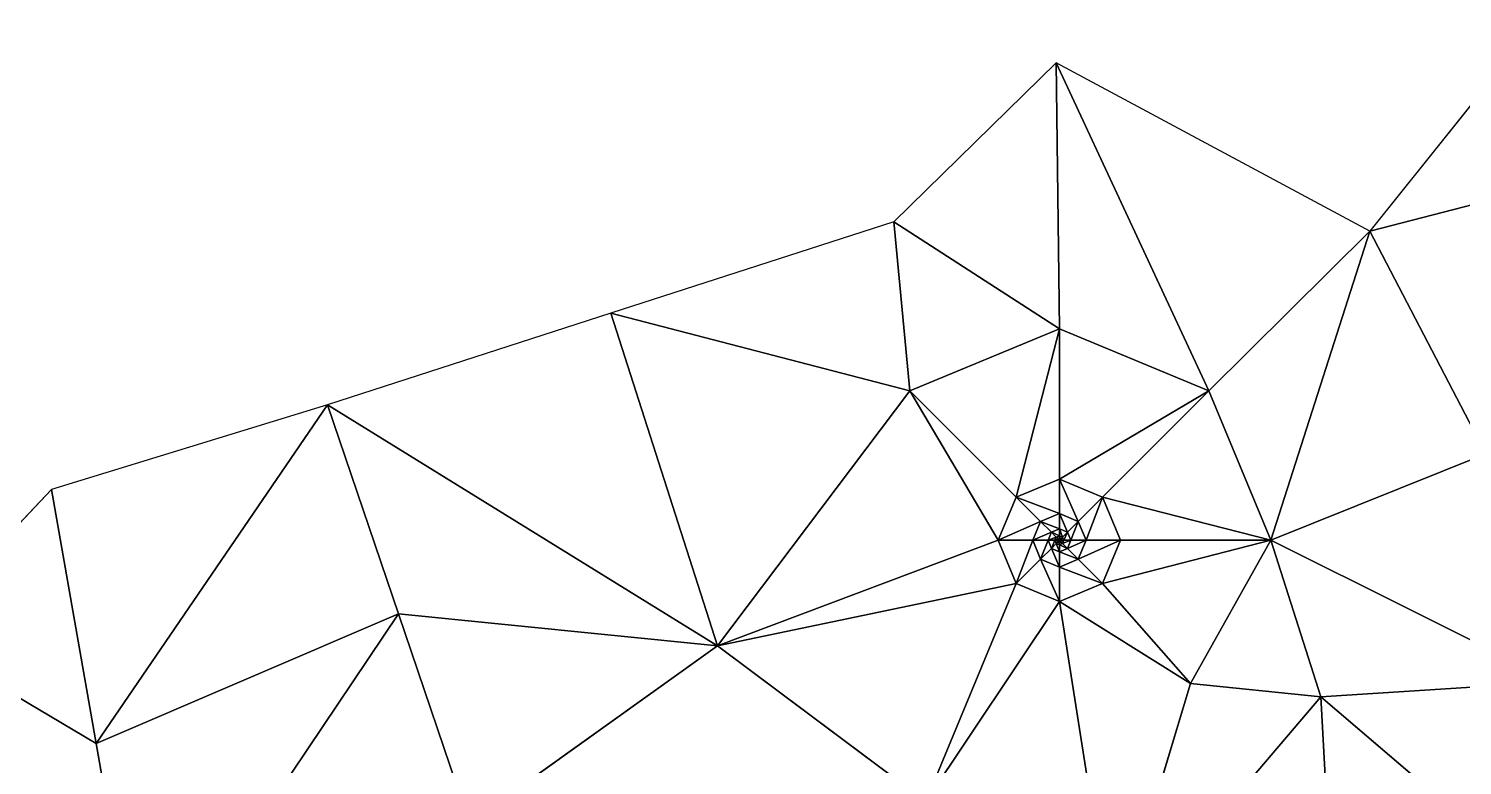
# Model space of a CAD drawing. Header units: metres. Extents: x 0 to 613718, y 0 to 269741.
# Drawn here: x 611653.9 to 612122.8, y 269378.5 to 269619.2 of the extents above; entities that cross this region are included whole.
import ezdxf

# ---------------------------------------------------------------- set-up
doc = ezdxf.new("R2010")
doc.units = ezdxf.units.M
doc.layers.get('0').update_dxf_attribs({"color": 13, "true_color": 0xff5454})

# ---------------------------------------------------------------- blocks, each defined once
blk = doc.blocks.new('Group1_1')
for p, q in [((612145.55, 269619.23, 247.03), (612092.56, 269553.03, 246.95)), ((611989.89, 269608.08, 246.6), (611936.83, 269556.1, 246.47)), ((612092.56, 269553.03, 246.95), (611989.89, 269608.08, 246.6)), ((611989.89, 269608.08, 246.6), (612039.88, 269500.88, 246.82)), ((611989.89, 269608.08, 246.6), (611991, 269521.13, 246.64)), ((612171.08, 269573.34, 247.17), (612092.56, 269553.03, 246.95)), ((611936.83, 269556.1, 246.47), (611844.28, 269526.22, 246.23)), ((611942.12, 269500.88, 246.51), (611936.83, 269556.1, 246.47)), ((611991, 269521.13, 246.64), (611936.83, 269556.1, 246.47)), ((612039.88, 269500.88, 246.82), (612092.56, 269553.03, 246.95)), ((612060.13, 269452, 246.96), (612092.56, 269553.03, 246.95)), ((612092.56, 269553.03, 246.95), (612130.43, 269480.21, 247.18)), ((611844.28, 269526.22, 246.23), (611751.65, 269496.32, 245.88)), ((611844.28, 269526.22, 246.23), (611879.17, 269417.46, 246.49)), ((611942.12, 269500.88, 246.51), (611844.28, 269526.22, 246.23)), ((611942.12, 269500.88, 246.51), (611991, 269521.13, 246.64)), ((611991, 269521.13, 246.64), (611976.86, 269466.14, 246.56)), ((611991, 269521.13, 246.64), (612039.88, 269500.88, 246.82)), ((611991, 269472, 246.6), (611991, 269521.13, 246.64)), ((611879.17, 269417.46, 246.49), (611942.12, 269500.88, 246.51)), ((611971, 269452, 246.56), (611942.12, 269500.88, 246.51)), ((611976.86, 269466.14, 246.56), (611942.12, 269500.88, 246.51)), ((612039.88, 269500.88, 246.82), (611991, 269472, 246.6)), ((612005.14, 269466.14, 246.65), (612039.88, 269500.88, 246.82)), ((612039.88, 269500.88, 246.82), (612060.13, 269452, 246.96)), ((611751.65, 269496.32, 245.88), (611661.43, 269468.56, 245.59)), ((611676, 269385.53, 245.62), (611751.65, 269496.32, 245.88)), ((611751.65, 269496.32, 245.88), (611879.17, 269417.46, 246.49)), ((611774.88, 269427.95, 245.98), (611751.65, 269496.32, 245.88)), ((612130.43, 269480.21, 247.18), (612060.13, 269452, 246.96)), ((611991, 269472, 246.6), (611976.86, 269466.14, 246.56)), ((611991, 269472, 246.6), (612005.14, 269466.14, 246.65)), ((611991, 269472, 246.6), (611991, 269460.73, 246.53)), ((611997.17, 269458.17, 246.55), (611991, 269472, 246.6)), ((611661.43, 269468.56, 245.59), (611616.26, 269420.95, 245.48)), ((611676, 269385.53, 245.62), (611661.43, 269468.56, 245.59)), ((611976.86, 269466.14, 246.56), (611971, 269452, 246.56)), ((611976.86, 269466.14, 246.56), (611984.83, 269458.17, 246.51)), ((611991, 269460.73, 246.53), (611976.86, 269466.14, 246.56)), ((612005.14, 269466.14, 246.65), (611997.17, 269458.17, 246.55)), ((611999.73, 269452, 246.57), (612005.14, 269466.14, 246.65)), ((612005.14, 269466.14, 246.65), (612011, 269452, 246.69)), ((612060.13, 269452, 246.96), (612005.14, 269466.14, 246.65)), ((611984.83, 269458.17, 246.51), (611971, 269452, 246.56)), ((611984.83, 269458.17, 246.51), (611982.27, 269452, 246.51)), ((611984.83, 269458.17, 246.51), (611991, 269460.73, 246.53)), ((611988.37, 269454.63, 246.44), (611984.83, 269458.17, 246.51)), ((611984.83, 269458.17, 246.51), (611991, 269455.72, 246.45)), ((611991, 269460.73, 246.53), (611997.17, 269458.17, 246.55)), ((611991, 269460.73, 246.53), (611993.63, 269454.63, 246.46)), ((611991, 269460.73, 246.53), (611991, 269455.72, 246.45)), ((611997.17, 269458.17, 246.55), (611993.63, 269454.63, 246.46)), ((611997.17, 269458.17, 246.55), (611994.72, 269452, 246.46)), ((611997.17, 269458.17, 246.55), (611999.73, 269452, 246.57)), ((611988.37, 269454.63, 246.44), (611982.27, 269452, 246.51)), ((611987.28, 269452, 246.44), (611988.37, 269454.63, 246.44)), ((611987.28, 269452, 246.44), (611989.95, 269453.05, 246.35)), ((611991, 269455.72, 246.45), (611988.37, 269454.63, 246.44)), ((611988.37, 269454.63, 246.44), (611991, 269453.49, 246.35)), ((611988.37, 269454.63, 246.44), (611989.95, 269453.05, 246.35)), ((611989.95, 269453.05, 246.35), (611989.51, 269452, 246.35)), ((611989.51, 269452, 246.35), (611990.65, 269452.35, 246.24)), ((611989.95, 269453.05, 246.35), (611991, 269453.49, 246.35)), ((611990.65, 269452.35, 246.24), (611989.95, 269453.05, 246.35)), ((611989.95, 269453.05, 246.35), (611991, 269452.5, 246.24)), ((611990.5, 269452, 246.24), (611990.65, 269452.35, 246.24)), ((611991, 269452.5, 246.24), (611990.65, 269452.35, 246.24)), ((611991, 269452, 246.24), (611990.65, 269452.35, 246.24)), ((611993.63, 269454.63, 246.46), (611991, 269455.72, 246.45)), ((611991, 269455.72, 246.45), (611992.05, 269453.05, 246.36)), ((611991, 269455.72, 246.45), (611991, 269453.49, 246.35)), ((611991, 269453.49, 246.35), (611992.05, 269453.05, 246.36)), ((611991, 269453.49, 246.35), (611991.35, 269452.35, 246.24)), ((611991, 269453.49, 246.35), (611991, 269452.5, 246.24)), ((611991.35, 269452.35, 246.24), (611991, 269452.5, 246.24)), ((611991, 269452.5, 246.24), (611991, 269452, 246.24)), ((611991.35, 269452.35, 246.24), (611991, 269452, 246.24)), ((611992.05, 269453.05, 246.36), (611991.35, 269452.35, 246.24)), ((611991.5, 269452, 246.24), (611991.35, 269452.35, 246.24)), ((611992.05, 269453.05, 246.36), (611991.5, 269452, 246.24)), ((611993.63, 269454.63, 246.46), (611992.05, 269453.05, 246.36)), ((611992.05, 269453.05, 246.36), (611992.49, 269452, 246.36)), ((611993.63, 269454.63, 246.46), (611992.49, 269452, 246.36)), ((611994.72, 269452, 246.46), (611993.63, 269454.63, 246.46)), ((611879.17, 269417.46, 246.49), (611971, 269452, 246.56)), ((611976.86, 269437.86, 246.6), (611971, 269452, 246.56)), ((611971, 269452, 246.56), (611982.27, 269452, 246.51)), ((611982.27, 269452, 246.51), (611976.86, 269437.86, 246.6)), ((611982.27, 269452, 246.51), (611987.28, 269452, 246.44)), ((611982.27, 269452, 246.51), (611984.83, 269445.83, 246.53)), ((611987.28, 269452, 246.44), (611984.83, 269445.83, 246.53)), ((611984.83, 269445.83, 246.53), (611988.37, 269449.37, 246.44)), ((611988.37, 269449.37, 246.44), (611987.28, 269452, 246.44)), ((611987.28, 269452, 246.44), (611989.51, 269452, 246.35)), ((611988.37, 269449.37, 246.44), (611989.51, 269452, 246.35)), ((611988.37, 269449.37, 246.44), (611989.95, 269450.95, 246.35)), ((611991, 269448.28, 246.45), (611988.37, 269449.37, 246.44)), ((611988.37, 269449.37, 246.44), (611991, 269443.27, 246.55)), ((611989.51, 269452, 246.35), (611990.5, 269452, 246.24)), ((611989.51, 269452, 246.35), (611989.95, 269450.95, 246.35)), ((611989.95, 269450.95, 246.35), (611990.5, 269452, 246.24)), ((611989.95, 269450.95, 246.35), (611990.65, 269451.65, 246.24)), ((611989.95, 269450.95, 246.35), (611991, 269450.51, 246.35)), ((611991, 269448.28, 246.45), (611989.95, 269450.95, 246.35)), ((611990.65, 269451.65, 246.24), (611990.5, 269452, 246.24)), ((611990.5, 269452, 246.24), (611991, 269452, 246.24)), ((611991, 269452, 246.24), (611990.65, 269451.65, 246.24)), ((611991, 269450.51, 246.35), (611990.65, 269451.65, 246.24)), ((611991, 269451.5, 246.24), (611990.65, 269451.65, 246.24)), ((611991, 269452, 246.24), (611991.35, 269451.65, 246.24)), ((611991.5, 269452, 246.24), (611991, 269452, 246.24)), ((611991, 269451.5, 246.24), (611991, 269452, 246.24)), ((611991.35, 269451.65, 246.24), (611991, 269451.5, 246.24)), ((611991, 269450.51, 246.35), (611991, 269451.5, 246.24)), ((611992.05, 269450.95, 246.36), (611991, 269451.5, 246.24)), ((611992.05, 269450.95, 246.36), (611991, 269450.51, 246.35)), ((611991, 269450.51, 246.35), (611991, 269448.28, 246.45)), ((611993.63, 269449.37, 246.46), (611991, 269450.51, 246.35)), ((611991, 269448.28, 246.45), (611993.63, 269449.37, 246.46)), ((611991, 269443.27, 246.55), (611991, 269448.28, 246.45)), ((611997.17, 269445.83, 246.57), (611991, 269448.28, 246.45)), ((611991.35, 269451.65, 246.24), (611991.5, 269452, 246.24)), ((611992.49, 269452, 246.36), (611991.35, 269451.65, 246.24)), ((611992.05, 269450.95, 246.36), (611991.35, 269451.65, 246.24)), ((611992.49, 269452, 246.36), (611991.5, 269452, 246.24)), ((611994.72, 269452, 246.46), (611992.05, 269450.95, 246.36)), ((611992.49, 269452, 246.36), (611992.05, 269450.95, 246.36)), ((611993.63, 269449.37, 246.46), (611992.05, 269450.95, 246.36)), ((611994.72, 269452, 246.46), (611992.49, 269452, 246.36)), ((611993.63, 269449.37, 246.46), (611994.72, 269452, 246.46)), ((611999.73, 269452, 246.57), (611993.63, 269449.37, 246.46)), ((611997.17, 269445.83, 246.57), (611993.63, 269449.37, 246.46)), ((611999.73, 269452, 246.57), (611994.72, 269452, 246.46)), ((611999.73, 269452, 246.57), (611997.17, 269445.83, 246.57)), ((611997.17, 269445.83, 246.57), (612011, 269452, 246.69)), ((612011, 269452, 246.69), (611999.73, 269452, 246.57)), ((612005.14, 269437.86, 246.69), (612011, 269452, 246.69)), ((612060.13, 269452, 246.96), (612005.14, 269437.86, 246.69)), ((612011, 269452, 246.69), (612060.13, 269452, 246.96)), ((612033.87, 269405.16, 246.97), (612060.13, 269452, 246.96)), ((612060.13, 269452, 246.96), (612076.54, 269400.84, 247.15)), ((612152.97, 269405.7, 247.41), (612060.13, 269452, 246.96)), ((611976.86, 269437.86, 246.6), (611984.83, 269445.83, 246.53)), ((611984.83, 269445.83, 246.53), (611991, 269443.27, 246.55)), ((611984.83, 269445.83, 246.53), (611991, 269432, 246.65)), ((611997.17, 269445.83, 246.57), (611991, 269443.27, 246.55)), ((611991, 269443.27, 246.55), (612005.14, 269437.86, 246.69)), ((611991, 269443.27, 246.55), (611991, 269432, 246.65)), ((612005.14, 269437.86, 246.69), (611997.17, 269445.83, 246.57)), ((611879.17, 269417.46, 246.49), (611976.86, 269437.86, 246.6)), ((611947.3, 269366.63, 246.87), (611976.86, 269437.86, 246.6)), ((611991, 269432, 246.65), (611976.86, 269437.86, 246.6)), ((611991, 269432, 246.65), (612005.14, 269437.86, 246.69)), ((612033.87, 269405.16, 246.97), (612005.14, 269437.86, 246.69)), ((611991, 269432, 246.65), (611947.3, 269366.63, 246.87)), ((612033.87, 269405.16, 246.97), (611991, 269432, 246.65)), ((611991, 269432, 246.65), (612008.44, 269321.02, 247.14)), ((611774.88, 269427.95, 245.98), (611676, 269385.53, 245.62)), ((611690.56, 269302.51, 245.62), (611774.88, 269427.95, 245.98)), ((611879.17, 269417.46, 246.49), (611774.88, 269427.95, 245.98)), ((611774.88, 269427.95, 245.98), (611798.1, 269359.58, 246.11)), ((611616.26, 269420.95, 245.48), (611676, 269385.53, 245.62)), ((611798.1, 269359.58, 246.11), (611879.17, 269417.46, 246.49)), ((611879.17, 269417.46, 246.49), (611947.3, 269366.63, 246.87)), ((612152.97, 269405.7, 247.41), (612076.54, 269400.84, 247.15)), ((612033.87, 269405.16, 246.97), (612008.44, 269321.02, 247.14)), ((612008.44, 269321.02, 247.14), (612076.54, 269400.84, 247.15)), ((612076.54, 269400.84, 247.15), (612033.87, 269405.16, 246.97)), ((612076.54, 269400.84, 247.15), (612160.3, 269329.22, 247.62)), ((612080.64, 269324.92, 247.39), (612076.54, 269400.84, 247.15)), ((611690.56, 269302.51, 245.62), (611676, 269385.53, 245.62))]:
    blk.add_line(p, q)
mesh = blk.add_polyface()
corners = [(612171.08, 269573.34, 247.17), (612145.55, 269619.23, 247.03), (612092.56, 269553.03, 246.95)]
mesh.append_faces([[corners[k] for k in face] for face in [(0, 1, 2)]])
mesh = blk.add_polyface()
corners = [(611991, 269521.13, 246.64), (611989.89, 269608.08, 246.6), (611936.83, 269556.1, 246.47)]
mesh.append_faces([[corners[k] for k in face] for face in [(0, 1, 2)]])
mesh = blk.add_polyface()
corners = [(612092.56, 269553.03, 246.95), (611989.89, 269608.08, 246.6), (612039.88, 269500.88, 246.82)]
mesh.append_faces([[corners[k] for k in face] for face in [(0, 1, 2)]])
mesh = blk.add_polyface()
corners = [(612039.88, 269500.88, 246.82), (611989.89, 269608.08, 246.6), (611991, 269521.13, 246.64)]
mesh.append_faces([[corners[k] for k in face] for face in [(0, 1, 2)]])
mesh = blk.add_polyface()
corners = [(612171.08, 269573.34, 247.17), (612092.56, 269553.03, 246.95), (612130.43, 269480.21, 247.18)]
mesh.append_faces([[corners[k] for k in face] for face in [(0, 1, 2)]])
mesh = blk.add_polyface()
corners = [(611942.12, 269500.88, 246.51), (611936.83, 269556.1, 246.47), (611844.28, 269526.22, 246.23)]
mesh.append_faces([[corners[k] for k in face] for face in [(0, 1, 2)]])
mesh = blk.add_polyface()
corners = [(611991, 269521.13, 246.64), (611936.83, 269556.1, 246.47), (611942.12, 269500.88, 246.51)]
mesh.append_faces([[corners[k] for k in face] for face in [(0, 1, 2)]])
mesh = blk.add_polyface()
corners = [(612092.56, 269553.03, 246.95), (612039.88, 269500.88, 246.82), (612060.13, 269452, 246.96)]
mesh.append_faces([[corners[k] for k in face] for face in [(0, 1, 2)]])
mesh = blk.add_polyface()
corners = [(612130.43, 269480.21, 247.18), (612092.56, 269553.03, 246.95), (612060.13, 269452, 246.96)]
mesh.append_faces([[corners[k] for k in face] for face in [(0, 1, 2)]])
mesh = blk.add_polyface()
corners = [(611879.17, 269417.46, 246.49), (611844.28, 269526.22, 246.23), (611751.65, 269496.32, 245.88)]
mesh.append_faces([[corners[k] for k in face] for face in [(0, 1, 2)]])
mesh = blk.add_polyface()
corners = [(611942.12, 269500.88, 246.51), (611844.28, 269526.22, 246.23), (611879.17, 269417.46, 246.49)]
mesh.append_faces([[corners[k] for k in face] for face in [(0, 1, 2)]])
mesh = blk.add_polyface()
corners = [(611991, 269521.13, 246.64), (611942.12, 269500.88, 246.51), (611976.86, 269466.14, 246.56)]
mesh.append_faces([[corners[k] for k in face] for face in [(0, 1, 2)]])
mesh = blk.add_polyface()
corners = [(611991, 269521.13, 246.64), (611976.86, 269466.14, 246.56), (611991, 269472, 246.6)]
mesh.append_faces([[corners[k] for k in face] for face in [(0, 1, 2)]])
mesh = blk.add_polyface()
corners = [(612039.88, 269500.88, 246.82), (611991, 269521.13, 246.64), (611991, 269472, 246.6)]
mesh.append_faces([[corners[k] for k in face] for face in [(0, 1, 2)]])
mesh = blk.add_polyface()
corners = [(611971, 269452, 246.56), (611942.12, 269500.88, 246.51), (611879.17, 269417.46, 246.49)]
mesh.append_faces([[corners[k] for k in face] for face in [(0, 1, 2)]])
mesh = blk.add_polyface()
corners = [(611976.86, 269466.14, 246.56), (611942.12, 269500.88, 246.51), (611971, 269452, 246.56)]
mesh.append_faces([[corners[k] for k in face] for face in [(0, 1, 2)]])
mesh = blk.add_polyface()
corners = [(612039.88, 269500.88, 246.82), (611991, 269472, 246.6), (612005.14, 269466.14, 246.65)]
mesh.append_faces([[corners[k] for k in face] for face in [(0, 1, 2)]])
mesh = blk.add_polyface()
corners = [(612060.13, 269452, 246.96), (612039.88, 269500.88, 246.82), (612005.14, 269466.14, 246.65)]
mesh.append_faces([[corners[k] for k in face] for face in [(0, 1, 2)]])
mesh = blk.add_polyface()
corners = [(611751.65, 269496.32, 245.88), (611661.43, 269468.56, 245.59), (611676, 269385.53, 245.62)]
mesh.append_faces([[corners[k] for k in face] for face in [(0, 1, 2)]])
mesh = blk.add_polyface()
corners = [(611774.88, 269427.95, 245.98), (611751.65, 269496.32, 245.88), (611676, 269385.53, 245.62)]
mesh.append_faces([[corners[k] for k in face] for face in [(0, 1, 2)]])
mesh = blk.add_polyface()
corners = [(611879.17, 269417.46, 246.49), (611751.65, 269496.32, 245.88), (611774.88, 269427.95, 245.98)]
mesh.append_faces([[corners[k] for k in face] for face in [(0, 1, 2)]])
mesh = blk.add_polyface()
corners = [(612152.97, 269405.7, 247.41), (612130.43, 269480.21, 247.18), (612060.13, 269452, 246.96)]
mesh.append_faces([[corners[k] for k in face] for face in [(0, 1, 2)]])
mesh = blk.add_polyface()
corners = [(611991, 269472, 246.6), (611976.86, 269466.14, 246.56), (611991, 269460.73, 246.53)]
mesh.append_faces([[corners[k] for k in face] for face in [(0, 1, 2)]])
mesh = blk.add_polyface()
corners = [(611997.17, 269458.17, 246.55), (611991, 269472, 246.6), (611991, 269460.73, 246.53)]
mesh.append_faces([[corners[k] for k in face] for face in [(0, 1, 2)]])
mesh = blk.add_polyface()
corners = [(612005.14, 269466.14, 246.65), (611991, 269472, 246.6), (611997.17, 269458.17, 246.55)]
mesh.append_faces([[corners[k] for k in face] for face in [(0, 1, 2)]])
mesh = blk.add_polyface()
corners = [(611676, 269385.53, 245.62), (611661.43, 269468.56, 245.59), (611616.26, 269420.95, 245.48)]
mesh.append_faces([[corners[k] for k in face] for face in [(0, 1, 2)]])
mesh = blk.add_polyface()
corners = [(611984.83, 269458.17, 246.51), (611976.86, 269466.14, 246.56), (611971, 269452, 246.56)]
mesh.append_faces([[corners[k] for k in face] for face in [(0, 1, 2)]])
mesh = blk.add_polyface()
corners = [(611991, 269460.73, 246.53), (611976.86, 269466.14, 246.56), (611984.83, 269458.17, 246.51)]
mesh.append_faces([[corners[k] for k in face] for face in [(0, 1, 2)]])
mesh = blk.add_polyface()
corners = [(612005.14, 269466.14, 246.65), (611997.17, 269458.17, 246.55), (611999.73, 269452, 246.57)]
mesh.append_faces([[corners[k] for k in face] for face in [(0, 1, 2)]])
mesh = blk.add_polyface()
corners = [(612011, 269452, 246.69), (612005.14, 269466.14, 246.65), (611999.73, 269452, 246.57)]
mesh.append_faces([[corners[k] for k in face] for face in [(0, 1, 2)]])
mesh = blk.add_polyface()
corners = [(612060.13, 269452, 246.96), (612005.14, 269466.14, 246.65), (612011, 269452, 246.69)]
mesh.append_faces([[corners[k] for k in face] for face in [(0, 1, 2)]])
mesh = blk.add_polyface()
corners = [(611984.83, 269458.17, 246.51), (611971, 269452, 246.56), (611982.27, 269452, 246.51)]
mesh.append_faces([[corners[k] for k in face] for face in [(0, 1, 2)]])
mesh = blk.add_polyface()
corners = [(611988.37, 269454.63, 246.44), (611984.83, 269458.17, 246.51), (611982.27, 269452, 246.51)]
mesh.append_faces([[corners[k] for k in face] for face in [(0, 1, 2)]])
mesh = blk.add_polyface()
corners = [(611991, 269460.73, 246.53), (611984.83, 269458.17, 246.51), (611991, 269455.72, 246.45)]
mesh.append_faces([[corners[k] for k in face] for face in [(0, 1, 2)]])
mesh = blk.add_polyface()
corners = [(611991, 269455.72, 246.45), (611984.83, 269458.17, 246.51), (611988.37, 269454.63, 246.44)]
mesh.append_faces([[corners[k] for k in face] for face in [(0, 1, 2)]])
mesh = blk.add_polyface()
corners = [(611997.17, 269458.17, 246.55), (611991, 269460.73, 246.53), (611993.63, 269454.63, 246.46)]
mesh.append_faces([[corners[k] for k in face] for face in [(0, 1, 2)]])
mesh = blk.add_polyface()
corners = [(611993.63, 269454.63, 246.46), (611991, 269460.73, 246.53), (611991, 269455.72, 246.45)]
mesh.append_faces([[corners[k] for k in face] for face in [(0, 1, 2)]])
mesh = blk.add_polyface()
corners = [(611997.17, 269458.17, 246.55), (611993.63, 269454.63, 246.46), (611994.72, 269452, 246.46)]
mesh.append_faces([[corners[k] for k in face] for face in [(0, 1, 2)]])
mesh = blk.add_polyface()
corners = [(611999.73, 269452, 246.57), (611997.17, 269458.17, 246.55), (611994.72, 269452, 246.46)]
mesh.append_faces([[corners[k] for k in face] for face in [(0, 1, 2)]])
mesh = blk.add_polyface()
corners = [(611988.37, 269454.63, 246.44), (611982.27, 269452, 246.51), (611987.28, 269452, 246.44)]
mesh.append_faces([[corners[k] for k in face] for face in [(0, 1, 2)]])
mesh = blk.add_polyface()
corners = [(611989.95, 269453.05, 246.35), (611988.37, 269454.63, 246.44), (611987.28, 269452, 246.44)]
mesh.append_faces([[corners[k] for k in face] for face in [(0, 1, 2)]])
mesh = blk.add_polyface()
corners = [(611989.95, 269453.05, 246.35), (611987.28, 269452, 246.44), (611989.51, 269452, 246.35)]
mesh.append_faces([[corners[k] for k in face] for face in [(0, 1, 2)]])
mesh = blk.add_polyface()
corners = [(611991, 269455.72, 246.45), (611988.37, 269454.63, 246.44), (611991, 269453.49, 246.35)]
mesh.append_faces([[corners[k] for k in face] for face in [(0, 1, 2)]])
mesh = blk.add_polyface()
corners = [(611991, 269453.49, 246.35), (611988.37, 269454.63, 246.44), (611989.95, 269453.05, 246.35)]
mesh.append_faces([[corners[k] for k in face] for face in [(0, 1, 2)]])
mesh = blk.add_polyface()
corners = [(611990.65, 269452.35, 246.24), (611989.95, 269453.05, 246.35), (611989.51, 269452, 246.35)]
mesh.append_faces([[corners[k] for k in face] for face in [(0, 1, 2)]])
mesh = blk.add_polyface()
corners = [(611990.65, 269452.35, 246.24), (611989.51, 269452, 246.35), (611990.5, 269452, 246.24)]
mesh.append_faces([[corners[k] for k in face] for face in [(0, 1, 2)]])
mesh = blk.add_polyface()
corners = [(611991, 269453.49, 246.35), (611989.95, 269453.05, 246.35), (611991, 269452.5, 246.24)]
mesh.append_faces([[corners[k] for k in face] for face in [(0, 1, 2)]])
mesh = blk.add_polyface()
corners = [(611991, 269452.5, 246.24), (611989.95, 269453.05, 246.35), (611990.65, 269452.35, 246.24)]
mesh.append_faces([[corners[k] for k in face] for face in [(0, 1, 2)]])
mesh = blk.add_polyface()
corners = [(611991, 269452, 246.24), (611990.65, 269452.35, 246.24), (611990.5, 269452, 246.24)]
mesh.append_faces([[corners[k] for k in face] for face in [(0, 1, 2)]])
mesh = blk.add_polyface()
corners = [(611991, 269452.5, 246.24), (611990.65, 269452.35, 246.24), (611991, 269452, 246.24)]
mesh.append_faces([[corners[k] for k in face] for face in [(0, 1, 2)]])
mesh = blk.add_polyface()
corners = [(611993.63, 269454.63, 246.46), (611991, 269455.72, 246.45), (611992.05, 269453.05, 246.36)]
mesh.append_faces([[corners[k] for k in face] for face in [(0, 1, 2)]])
mesh = blk.add_polyface()
corners = [(611992.05, 269453.05, 246.36), (611991, 269455.72, 246.45), (611991, 269453.49, 246.35)]
mesh.append_faces([[corners[k] for k in face] for face in [(0, 1, 2)]])
mesh = blk.add_polyface()
corners = [(611992.05, 269453.05, 246.36), (611991, 269453.49, 246.35), (611991.35, 269452.35, 246.24)]
mesh.append_faces([[corners[k] for k in face] for face in [(0, 1, 2)]])
mesh = blk.add_polyface()
corners = [(611991.35, 269452.35, 246.24), (611991, 269453.49, 246.35), (611991, 269452.5, 246.24)]
mesh.append_faces([[corners[k] for k in face] for face in [(0, 1, 2)]])
mesh = blk.add_polyface()
corners = [(611991.35, 269452.35, 246.24), (611991, 269452.5, 246.24), (611991, 269452, 246.24)]
mesh.append_faces([[corners[k] for k in face] for face in [(0, 1, 2)]])
mesh = blk.add_polyface()
corners = [(611991.5, 269452, 246.24), (611991.35, 269452.35, 246.24), (611991, 269452, 246.24)]
mesh.append_faces([[corners[k] for k in face] for face in [(0, 1, 2)]])
mesh = blk.add_polyface()
corners = [(611992.05, 269453.05, 246.36), (611991.35, 269452.35, 246.24), (611991.5, 269452, 246.24)]
mesh.append_faces([[corners[k] for k in face] for face in [(0, 1, 2)]])
mesh = blk.add_polyface()
corners = [(611992.49, 269452, 246.36), (611992.05, 269453.05, 246.36), (611991.5, 269452, 246.24)]
mesh.append_faces([[corners[k] for k in face] for face in [(0, 1, 2)]])
mesh = blk.add_polyface()
corners = [(611993.63, 269454.63, 246.46), (611992.05, 269453.05, 246.36), (611992.49, 269452, 246.36)]
mesh.append_faces([[corners[k] for k in face] for face in [(0, 1, 2)]])
mesh = blk.add_polyface()
corners = [(611994.72, 269452, 246.46), (611993.63, 269454.63, 246.46), (611992.49, 269452, 246.36)]
mesh.append_faces([[corners[k] for k in face] for face in [(0, 1, 2)]])
mesh = blk.add_polyface()
corners = [(611976.86, 269437.86, 246.6), (611971, 269452, 246.56), (611879.17, 269417.46, 246.49)]
mesh.append_faces([[corners[k] for k in face] for face in [(0, 1, 2)]])
mesh = blk.add_polyface()
corners = [(611982.27, 269452, 246.51), (611971, 269452, 246.56), (611976.86, 269437.86, 246.6)]
mesh.append_faces([[corners[k] for k in face] for face in [(0, 1, 2)]])
mesh = blk.add_polyface()
corners = [(611984.83, 269445.83, 246.53), (611982.27, 269452, 246.51), (611976.86, 269437.86, 246.6)]
mesh.append_faces([[corners[k] for k in face] for face in [(0, 1, 2)]])
mesh = blk.add_polyface()
corners = [(611987.28, 269452, 246.44), (611982.27, 269452, 246.51), (611984.83, 269445.83, 246.53)]
mesh.append_faces([[corners[k] for k in face] for face in [(0, 1, 2)]])
mesh = blk.add_polyface()
corners = [(611988.37, 269449.37, 246.44), (611987.28, 269452, 246.44), (611984.83, 269445.83, 246.53)]
mesh.append_faces([[corners[k] for k in face] for face in [(0, 1, 2)]])
mesh = blk.add_polyface()
corners = [(611991, 269443.27, 246.55), (611988.37, 269449.37, 246.44), (611984.83, 269445.83, 246.53)]
mesh.append_faces([[corners[k] for k in face] for face in [(0, 1, 2)]])
mesh = blk.add_polyface()
corners = [(611989.51, 269452, 246.35), (611987.28, 269452, 246.44), (611988.37, 269449.37, 246.44)]
mesh.append_faces([[corners[k] for k in face] for face in [(0, 1, 2)]])
mesh = blk.add_polyface()
corners = [(611989.95, 269450.95, 246.35), (611989.51, 269452, 246.35), (611988.37, 269449.37, 246.44)]
mesh.append_faces([[corners[k] for k in face] for face in [(0, 1, 2)]])
mesh = blk.add_polyface()
corners = [(611991, 269448.28, 246.45), (611989.95, 269450.95, 246.35), (611988.37, 269449.37, 246.44)]
mesh.append_faces([[corners[k] for k in face] for face in [(0, 1, 2)]])
mesh = blk.add_polyface()
corners = [(611991, 269448.28, 246.45), (611988.37, 269449.37, 246.44), (611991, 269443.27, 246.55)]
mesh.append_faces([[corners[k] for k in face] for face in [(0, 1, 2)]])
mesh = blk.add_polyface()
corners = [(611990.5, 269452, 246.24), (611989.51, 269452, 246.35), (611989.95, 269450.95, 246.35)]
mesh.append_faces([[corners[k] for k in face] for face in [(0, 1, 2)]])
mesh = blk.add_polyface()
corners = [(611990.65, 269451.65, 246.24), (611990.5, 269452, 246.24), (611989.95, 269450.95, 246.35)]
mesh.append_faces([[corners[k] for k in face] for face in [(0, 1, 2)]])
mesh = blk.add_polyface()
corners = [(611991, 269450.51, 246.35), (611990.65, 269451.65, 246.24), (611989.95, 269450.95, 246.35)]
mesh.append_faces([[corners[k] for k in face] for face in [(0, 1, 2)]])
mesh = blk.add_polyface()
corners = [(611991, 269450.51, 246.35), (611989.95, 269450.95, 246.35), (611991, 269448.28, 246.45)]
mesh.append_faces([[corners[k] for k in face] for face in [(0, 1, 2)]])
mesh = blk.add_polyface()
corners = [(611991, 269452, 246.24), (611990.5, 269452, 246.24), (611990.65, 269451.65, 246.24)]
mesh.append_faces([[corners[k] for k in face] for face in [(0, 1, 2)]])
mesh = blk.add_polyface()
corners = [(611991, 269452, 246.24), (611990.65, 269451.65, 246.24), (611991, 269451.5, 246.24)]
mesh.append_faces([[corners[k] for k in face] for face in [(0, 1, 2)]])
mesh = blk.add_polyface()
corners = [(611991, 269451.5, 246.24), (611990.65, 269451.65, 246.24), (611991, 269450.51, 246.35)]
mesh.append_faces([[corners[k] for k in face] for face in [(0, 1, 2)]])
mesh = blk.add_polyface()
corners = [(611991.5, 269452, 246.24), (611991, 269452, 246.24), (611991.35, 269451.65, 246.24)]
mesh.append_faces([[corners[k] for k in face] for face in [(0, 1, 2)]])
mesh = blk.add_polyface()
corners = [(611991.35, 269451.65, 246.24), (611991, 269452, 246.24), (611991, 269451.5, 246.24)]
mesh.append_faces([[corners[k] for k in face] for face in [(0, 1, 2)]])
mesh = blk.add_polyface()
corners = [(611992.05, 269450.95, 246.36), (611991.35, 269451.65, 246.24), (611991, 269451.5, 246.24)]
mesh.append_faces([[corners[k] for k in face] for face in [(0, 1, 2)]])
mesh = blk.add_polyface()
corners = [(611992.05, 269450.95, 246.36), (611991, 269451.5, 246.24), (611991, 269450.51, 246.35)]
mesh.append_faces([[corners[k] for k in face] for face in [(0, 1, 2)]])
mesh = blk.add_polyface()
corners = [(611993.63, 269449.37, 246.46), (611992.05, 269450.95, 246.36), (611991, 269450.51, 246.35)]
mesh.append_faces([[corners[k] for k in face] for face in [(0, 1, 2)]])
mesh = blk.add_polyface()
corners = [(611993.63, 269449.37, 246.46), (611991, 269450.51, 246.35), (611991, 269448.28, 246.45)]
mesh.append_faces([[corners[k] for k in face] for face in [(0, 1, 2)]])
mesh = blk.add_polyface()
corners = [(611997.17, 269445.83, 246.57), (611993.63, 269449.37, 246.46), (611991, 269448.28, 246.45)]
mesh.append_faces([[corners[k] for k in face] for face in [(0, 1, 2)]])
mesh = blk.add_polyface()
corners = [(611997.17, 269445.83, 246.57), (611991, 269448.28, 246.45), (611991, 269443.27, 246.55)]
mesh.append_faces([[corners[k] for k in face] for face in [(0, 1, 2)]])
mesh = blk.add_polyface()
corners = [(611992.49, 269452, 246.36), (611991.35, 269451.65, 246.24), (611992.05, 269450.95, 246.36)]
mesh.append_faces([[corners[k] for k in face] for face in [(0, 1, 2)]])
mesh = blk.add_polyface()
corners = [(611992.49, 269452, 246.36), (611991.5, 269452, 246.24), (611991.35, 269451.65, 246.24)]
mesh.append_faces([[corners[k] for k in face] for face in [(0, 1, 2)]])
mesh = blk.add_polyface()
corners = [(611994.72, 269452, 246.46), (611992.05, 269450.95, 246.36), (611993.63, 269449.37, 246.46)]
mesh.append_faces([[corners[k] for k in face] for face in [(0, 1, 2)]])
mesh = blk.add_polyface()
corners = [(611994.72, 269452, 246.46), (611992.49, 269452, 246.36), (611992.05, 269450.95, 246.36)]
mesh.append_faces([[corners[k] for k in face] for face in [(0, 1, 2)]])
mesh = blk.add_polyface()
corners = [(611999.73, 269452, 246.57), (611993.63, 269449.37, 246.46), (611997.17, 269445.83, 246.57)]
mesh.append_faces([[corners[k] for k in face] for face in [(0, 1, 2)]])
mesh = blk.add_polyface()
corners = [(611999.73, 269452, 246.57), (611994.72, 269452, 246.46), (611993.63, 269449.37, 246.46)]
mesh.append_faces([[corners[k] for k in face] for face in [(0, 1, 2)]])
mesh = blk.add_polyface()
corners = [(612011, 269452, 246.69), (611999.73, 269452, 246.57), (611997.17, 269445.83, 246.57)]
mesh.append_faces([[corners[k] for k in face] for face in [(0, 1, 2)]])
mesh = blk.add_polyface()
corners = [(612011, 269452, 246.69), (611997.17, 269445.83, 246.57), (612005.14, 269437.86, 246.69)]
mesh.append_faces([[corners[k] for k in face] for face in [(0, 1, 2)]])
mesh = blk.add_polyface()
corners = [(612060.13, 269452, 246.96), (612005.14, 269437.86, 246.69), (612033.87, 269405.16, 246.97)]
mesh.append_faces([[corners[k] for k in face] for face in [(0, 1, 2)]])
mesh = blk.add_polyface()
corners = [(612060.13, 269452, 246.96), (612011, 269452, 246.69), (612005.14, 269437.86, 246.69)]
mesh.append_faces([[corners[k] for k in face] for face in [(0, 1, 2)]])
mesh = blk.add_polyface()
corners = [(612076.54, 269400.84, 247.15), (612060.13, 269452, 246.96), (612033.87, 269405.16, 246.97)]
mesh.append_faces([[corners[k] for k in face] for face in [(0, 1, 2)]])
mesh = blk.add_polyface()
corners = [(612152.97, 269405.7, 247.41), (612060.13, 269452, 246.96), (612076.54, 269400.84, 247.15)]
mesh.append_faces([[corners[k] for k in face] for face in [(0, 1, 2)]])
mesh = blk.add_polyface()
corners = [(611991, 269432, 246.65), (611984.83, 269445.83, 246.53), (611976.86, 269437.86, 246.6)]
mesh.append_faces([[corners[k] for k in face] for face in [(0, 1, 2)]])
mesh = blk.add_polyface()
corners = [(611991, 269443.27, 246.55), (611984.83, 269445.83, 246.53), (611991, 269432, 246.65)]
mesh.append_faces([[corners[k] for k in face] for face in [(0, 1, 2)]])
mesh = blk.add_polyface()
corners = [(612005.14, 269437.86, 246.69), (611997.17, 269445.83, 246.57), (611991, 269443.27, 246.55)]
mesh.append_faces([[corners[k] for k in face] for face in [(0, 1, 2)]])
mesh = blk.add_polyface()
corners = [(612005.14, 269437.86, 246.69), (611991, 269443.27, 246.55), (611991, 269432, 246.65)]
mesh.append_faces([[corners[k] for k in face] for face in [(0, 1, 2)]])
mesh = blk.add_polyface()
corners = [(611976.86, 269437.86, 246.6), (611879.17, 269417.46, 246.49), (611947.3, 269366.63, 246.87)]
mesh.append_faces([[corners[k] for k in face] for face in [(0, 1, 2)]])
mesh = blk.add_polyface()
corners = [(611991, 269432, 246.65), (611976.86, 269437.86, 246.6), (611947.3, 269366.63, 246.87)]
mesh.append_faces([[corners[k] for k in face] for face in [(0, 1, 2)]])
mesh = blk.add_polyface()
corners = [(612033.87, 269405.16, 246.97), (612005.14, 269437.86, 246.69), (611991, 269432, 246.65)]
mesh.append_faces([[corners[k] for k in face] for face in [(0, 1, 2)]])
mesh = blk.add_polyface()
corners = [(612008.44, 269321.02, 247.14), (611991, 269432, 246.65), (611947.3, 269366.63, 246.87)]
mesh.append_faces([[corners[k] for k in face] for face in [(0, 1, 2)]])
mesh = blk.add_polyface()
corners = [(612033.87, 269405.16, 246.97), (611991, 269432, 246.65), (612008.44, 269321.02, 247.14)]
mesh.append_faces([[corners[k] for k in face] for face in [(0, 1, 2)]])
mesh = blk.add_polyface()
corners = [(611774.88, 269427.95, 245.98), (611676, 269385.53, 245.62), (611690.56, 269302.51, 245.62)]
mesh.append_faces([[corners[k] for k in face] for face in [(0, 1, 2)]])
mesh = blk.add_polyface()
corners = [(611798.1, 269359.58, 246.11), (611774.88, 269427.95, 245.98), (611690.56, 269302.51, 245.62)]
mesh.append_faces([[corners[k] for k in face] for face in [(0, 1, 2)]])
mesh = blk.add_polyface()
corners = [(611879.17, 269417.46, 246.49), (611774.88, 269427.95, 245.98), (611798.1, 269359.58, 246.11)]
mesh.append_faces([[corners[k] for k in face] for face in [(0, 1, 2)]])
mesh = blk.add_polyface()
corners = [(611690.56, 269302.51, 245.62), (611616.26, 269420.95, 245.48), (611571.08, 269373.34, 245.4)]
mesh.append_faces([[corners[k] for k in face] for face in [(0, 1, 2)]])
mesh = blk.add_polyface()
corners = [(611690.56, 269302.51, 245.62), (611676, 269385.53, 245.62), (611616.26, 269420.95, 245.48)]
mesh.append_faces([[corners[k] for k in face] for face in [(0, 1, 2)]])
mesh = blk.add_polyface()
corners = [(611947.3, 269366.63, 246.87), (611879.17, 269417.46, 246.49), (611798.1, 269359.58, 246.11)]
mesh.append_faces([[corners[k] for k in face] for face in [(0, 1, 2)]])
mesh = blk.add_polyface()
corners = [(612160.3, 269329.22, 247.62), (612152.97, 269405.7, 247.41), (612076.54, 269400.84, 247.15)]
mesh.append_faces([[corners[k] for k in face] for face in [(0, 1, 2)]])
mesh = blk.add_polyface()
corners = [(612076.54, 269400.84, 247.15), (612033.87, 269405.16, 246.97), (612008.44, 269321.02, 247.14)]
mesh.append_faces([[corners[k] for k in face] for face in [(0, 1, 2)]])
mesh = blk.add_polyface()
corners = [(612080.64, 269324.92, 247.39), (612076.54, 269400.84, 247.15), (612008.44, 269321.02, 247.14)]
mesh.append_faces([[corners[k] for k in face] for face in [(0, 1, 2)]])
mesh = blk.add_polyface()
corners = [(612160.3, 269329.22, 247.62), (612076.54, 269400.84, 247.15), (612080.64, 269324.92, 247.39)]
mesh.append_faces([[corners[k] for k in face] for face in [(0, 1, 2)]])

msp = doc.modelspace()

# ---------------------------------------------------------------- block references
msp.add_blockref('Group1_1', (0, 0))

doc.saveas('drawing.dxf')
